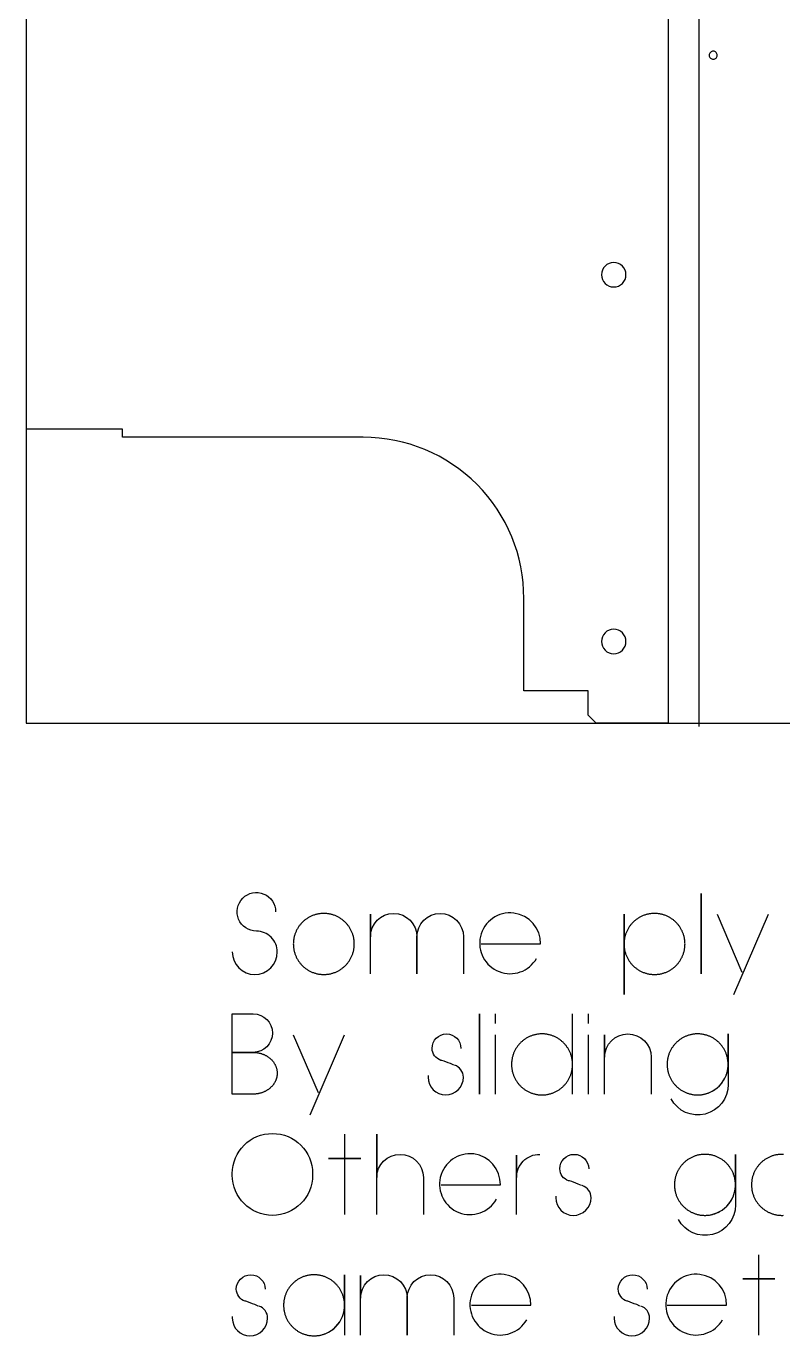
# Model space of a CAD drawing. Extents: x -841 to 6211, y -469 to 2808.
# Drawn here: x 1250 to 1721, y -382 to 434 of the extents above; entities that cross this region are included whole.
import ezdxf

# ---------------------------------------------------------------- set-up
doc = ezdxf.new("R2010")
doc.units = 0
for name, color, linetype in [('DEFAULT_LAYER', 1, 'CONTINUOUS'), ('DEFAULT_LAYER0', 1, 'CONTINUOUS'), ('T5_LOGOLAYER_2', 18, 'CONTINUOUS'), ('T5_LOGOLAYER_20', 18, 'CONTINUOUS')]:
    doc.layers.add(name, color=color, linetype=linetype)

msp = doc.modelspace()

# ---------------------------------------------------------------- linework, layer by layer
at = {"layer": 'DEFAULT_LAYER'}
for points in [[(1615.6, 286.83, 0.414214), (1607.97, 279.2, 0.414214), (1615.6, 271.58, 0.414214), (1623.22, 279.2, 0.414214)], [(1615.6, 58.43, 0.414214), (1607.97, 50.8, 0.414214), (1615.6, 43.18, 0.414214), (1623.22, 50.8, 0.414214)]]:
    msp.add_lwpolyline(points, format="xyb", close=True, dxfattribs=at)
at = {"layer": 'DEFAULT_LAYER0'}
msp.add_lwpolyline([(2214.6, -2.14), (2214.6, 1164.86), (1653.6, 1165), (1668.6, 822.86), (1683.6, 777.86), (1683.6, 477.86), (1668.6, 477.86), (1668.6, -2.14)], dxfattribs=at)
msp.add_lwpolyline([(1677.6, 418.36, 0.414214), (1675.1, 415.86, 0.414214), (1677.6, 413.36, 0.414214), (1680.1, 415.86, 0.414214)], format="xyb", close=True, dxfattribs=at)
at = {"layer": 'T5_LOGOLAYER_2'}
for points in [[(1378.01, -142.54, 1), (1406.01, -142.54, 0.415385), (1393.01, -129.54, -0.668438), (1384.51, -109.04, -0.668438), (1405.01, -117.54)], [(1464.01, -156.04), (1464.01, -119.04), (1464.01, -133.04, -1), (1493.01, -133.04), (1493.01, -156.04), (1493.01, -133.04, -1), (1522.01, -133.04), (1522.01, -156.04)], [(1533.01, -137.54), (1570.01, -137.54, 0.90232), (1532.58, -132.88, 0.862347), (1567.51, -146.54)], [(1515.94, -213.04), (1513.94, -212.04), (1512.44, -211.54), (1509.94, -210.54), (1508.44, -210.04), (1507.94, -210.04, -0.313298), (1502.44, -202.54, -1), (1520.44, -202.54)], [(1609.94, -231.04), (1609.94, -194.04), (1609.94, -208.04, -1), (1638.94, -208.04), (1638.94, -231.04)], [(1667.88, -231.54, 0.421631), (1686.88, -212.04), (1686.88, -193.54), (1686.88, -225.04, -0.782349), (1651.38, -234.04)], [(1499.94, -219.54), (1499.94, -220.54, 1), (1521.94, -220.54, 0.329104), (1516.44, -213.04)], [(1468.01, -306.04), (1468.01, -256.04), (1468.01, -283.04, -1), (1497.01, -283.04), (1497.01, -306.04)], [(1508.01, -287.54), (1545.01, -287.54, 0.90232), (1507.58, -282.88, 0.862347), (1542.51, -296.54)], [(1555.01, -306.04), (1555.01, -269.04), (1555.01, -283.04, -0.416092), (1569.51, -268.54)], [(1595.51, -288.04), (1593.51, -287.04), (1592.01, -286.54), (1589.51, -285.54), (1588.01, -285.04), (1587.51, -285.04, -0.313298), (1582.01, -277.54, -1), (1600.01, -277.54)], [(1672.44, -306.54, 0.421631), (1691.44, -287.04), (1691.44, -268.54), (1691.44, -300.04, -0.782349), (1655.94, -309.04)], [(1579.51, -294.54), (1579.51, -295.54, 1), (1601.51, -295.54, 0.329104), (1596.01, -288.04)], [(1394.01, -363.04), (1392.01, -362.04), (1390.51, -361.54), (1388.01, -360.54), (1386.51, -360.04), (1386.01, -360.04, -0.313298), (1380.51, -352.54, -1), (1398.51, -352.54)], [(1428.94, -381.54, 0.421631), (1447.94, -362.04), (1447.94, -343.54), (1447.94, -381.04)], [(1457.94, -381.04), (1457.94, -344.04), (1457.94, -358.04, -1), (1486.94, -358.04), (1486.94, -381.04), (1486.94, -358.04, -1), (1515.94, -358.04), (1515.94, -381.04)], [(1526.94, -362.54), (1563.94, -362.54, 0.90232), (1526.51, -357.88, 0.862347), (1561.44, -371.54)], [(1631.94, -363.04), (1629.94, -362.04), (1628.44, -361.54), (1625.94, -360.54), (1624.44, -360.04), (1623.94, -360.04, -0.313298), (1618.44, -352.54, -1), (1636.44, -352.54)], [(1648.94, -362.54), (1685.94, -362.54, 0.90232), (1648.51, -357.88, 0.862347), (1683.44, -371.54)], [(1378.01, -369.54), (1378.01, -370.54, 1), (1400.01, -370.54, 0.329104), (1394.51, -363.04)], [(1615.94, -369.54), (1615.94, -370.54, 1), (1637.94, -370.54, 0.329104), (1632.44, -363.04)]]:
    msp.add_lwpolyline(points, format="xyb", dxfattribs=at)
for points in [[(1670.01, -156.04), (1670.01, -106.04)], [(1435.01, -156.54), (1435.5, -156.54), (1435.99, -156.52), (1436.47, -156.49), (1436.95, -156.44), (1437.43, -156.39), (1437.9, -156.32), (1438.37, -156.25), (1438.84, -156.16), (1439.3, -156.06), (1439.76, -155.94), (1440.21, -155.82), (1440.66, -155.69), (1441.1, -155.54), (1441.54, -155.39), (1441.98, -155.22), (1442.4, -155.05), (1442.83, -154.86), (1443.25, -154.67), (1443.66, -154.46), (1444.07, -154.25), (1444.47, -154.03), (1444.86, -153.79), (1445.25, -153.55), (1445.63, -153.3), (1446.01, -153.04), (1446.38, -152.77), (1446.74, -152.49), (1447.1, -152.2), (1447.44, -151.91), (1447.78, -151.61), (1448.12, -151.3), (1448.44, -150.98), (1448.76, -150.65), (1449.07, -150.32), (1449.38, -149.98), (1449.67, -149.63), (1449.96, -149.27), (1450.23, -148.91), (1450.5, -148.54), (1450.76, -148.17), (1451.02, -147.78), (1451.26, -147.39), (1451.49, -147), (1451.72, -146.6), (1451.93, -146.19), (1452.14, -145.78), (1452.33, -145.36), (1452.52, -144.94), (1452.69, -144.51), (1452.86, -144.08), (1453.01, -143.64), (1453.16, -143.19), (1453.29, -142.74), (1453.41, -142.29), (1453.52, -141.83), (1453.62, -141.37), (1453.71, -140.91), (1453.79, -140.44), (1453.86, -139.96), (1453.91, -139.49), (1453.95, -139), (1453.98, -138.52), (1454, -138.03), (1454.01, -137.54), (1454, -137.05), (1453.98, -136.56), (1453.95, -136.08), (1453.91, -135.6), (1453.86, -135.12), (1453.79, -134.65), (1453.71, -134.18), (1453.62, -133.71), (1453.52, -133.25), (1453.41, -132.79), (1453.29, -132.34), (1453.16, -131.89), (1453.01, -131.45), (1452.86, -131.01), (1452.69, -130.58), (1452.52, -130.15), (1452.33, -129.72), (1452.14, -129.31), (1451.93, -128.89), (1451.72, -128.49), (1451.49, -128.09), (1451.26, -127.69), (1451.02, -127.3), (1450.76, -126.92), (1450.5, -126.54), (1450.23, -126.17), (1449.96, -125.81), (1449.67, -125.46), (1449.38, -125.11), (1449.07, -124.77), (1448.76, -124.43), (1448.44, -124.11), (1448.12, -123.79), (1447.78, -123.48), (1447.44, -123.18), (1447.1, -122.88), (1446.74, -122.59), (1446.38, -122.32), (1446.01, -122.05), (1445.63, -121.79), (1445.25, -121.54), (1444.86, -121.29), (1444.47, -121.06), (1444.07, -120.84), (1443.66, -120.62), (1443.25, -120.42), (1442.83, -120.22), (1442.4, -120.04), (1441.98, -119.86), (1441.54, -119.7), (1441.1, -119.54), (1440.66, -119.4), (1440.21, -119.26), (1439.76, -119.14), (1439.3, -119.03), (1438.84, -118.93), (1438.37, -118.84), (1437.9, -118.76), (1437.43, -118.7), (1436.95, -118.64), (1436.47, -118.6), (1435.99, -118.57), (1435.5, -118.55), (1435.01, -118.54), (1434.52, -118.55), (1434.03, -118.57), (1433.55, -118.6), (1433.07, -118.64), (1432.59, -118.7), (1432.12, -118.76), (1431.65, -118.84), (1431.18, -118.93), (1430.72, -119.03), (1430.26, -119.14), (1429.81, -119.26), (1429.36, -119.4), (1428.92, -119.54), (1428.48, -119.7), (1428.04, -119.86), (1427.61, -120.04), (1427.19, -120.22), (1426.77, -120.42), (1426.36, -120.62), (1425.95, -120.84), (1425.55, -121.06), (1425.16, -121.29), (1424.77, -121.54), (1424.39, -121.79), (1424.01, -122.05), (1423.64, -122.32), (1423.28, -122.59), (1422.92, -122.88), (1422.58, -123.18), (1422.23, -123.48), (1421.9, -123.79), (1421.57, -124.11), (1421.26, -124.43), (1420.95, -124.77), (1420.64, -125.11), (1420.35, -125.46), (1420.06, -125.81), (1419.78, -126.17), (1419.51, -126.54), (1419.25, -126.92), (1419, -127.3), (1418.76, -127.69), (1418.53, -128.09), (1418.3, -128.49), (1418.09, -128.89), (1417.88, -129.31), (1417.69, -129.72), (1417.5, -130.15), (1417.33, -130.58), (1417.16, -131.01), (1417.01, -131.45), (1416.86, -131.89), (1416.73, -132.34), (1416.61, -132.79), (1416.5, -133.25), (1416.4, -133.71), (1416.31, -134.18), (1416.23, -134.65), (1416.16, -135.12), (1416.11, -135.6), (1416.06, -136.08), (1416.03, -136.56), (1416.02, -137.05), (1416.01, -137.54), (1416.02, -138.03), (1416.03, -138.52), (1416.06, -139), (1416.11, -139.49), (1416.16, -139.96), (1416.23, -140.44), (1416.31, -140.91), (1416.4, -141.37), (1416.5, -141.83), (1416.61, -142.29), (1416.73, -142.74), (1416.86, -143.19), (1417.01, -143.64), (1417.16, -144.08), (1417.33, -144.51), (1417.5, -144.94), (1417.69, -145.36), (1417.88, -145.78), (1418.09, -146.19), (1418.3, -146.6), (1418.53, -147), (1418.76, -147.39), (1419, -147.78), (1419.25, -148.17), (1419.51, -148.54), (1419.78, -148.91), (1420.06, -149.27), (1420.35, -149.63), (1420.64, -149.98), (1420.95, -150.32), (1421.26, -150.65), (1421.57, -150.98), (1421.9, -151.3), (1422.23, -151.61), (1422.58, -151.91), (1422.92, -152.2), (1423.28, -152.49), (1423.64, -152.77), (1424.01, -153.04), (1424.39, -153.3), (1424.77, -153.55), (1425.16, -153.79), (1425.55, -154.03), (1425.95, -154.25), (1426.36, -154.46), (1426.77, -154.67), (1427.19, -154.86), (1427.61, -155.05), (1428.04, -155.22), (1428.48, -155.39), (1428.92, -155.54), (1429.36, -155.69), (1429.81, -155.82), (1430.26, -155.94), (1430.72, -156.06), (1431.18, -156.16), (1431.65, -156.25), (1432.12, -156.32), (1432.59, -156.39), (1433.07, -156.44), (1433.55, -156.49), (1434.03, -156.52), (1434.52, -156.54)], [(1622.01, -156.04), (1622.01, -119.04), (1622.01, -137.54), (1622.02, -138.03), (1622.03, -138.52), (1622.06, -139), (1622.11, -139.49), (1622.16, -139.96), (1622.23, -140.44), (1622.31, -140.91), (1622.4, -141.37), (1622.5, -141.83), (1622.61, -142.29), (1622.73, -142.74), (1622.86, -143.19), (1623.01, -143.64), (1623.16, -144.08), (1623.33, -144.51), (1623.5, -144.94), (1623.69, -145.36), (1623.88, -145.78), (1624.09, -146.19), (1624.3, -146.6), (1624.53, -147), (1624.76, -147.39), (1625, -147.78), (1625.25, -148.17), (1625.51, -148.54), (1625.78, -148.91), (1626.06, -149.27), (1626.35, -149.63), (1626.64, -149.98), (1626.95, -150.32), (1627.26, -150.65), (1627.57, -150.98), (1627.9, -151.3), (1628.23, -151.61), (1628.58, -151.91), (1628.92, -152.2), (1629.28, -152.49), (1629.64, -152.77), (1630.01, -153.04), (1630.39, -153.3), (1630.77, -153.55), (1631.16, -153.79), (1631.55, -154.03), (1631.95, -154.25), (1632.36, -154.46), (1632.77, -154.67), (1633.19, -154.86), (1633.61, -155.05), (1634.04, -155.22), (1634.48, -155.39), (1634.92, -155.54), (1635.36, -155.69), (1635.81, -155.82), (1636.26, -155.94), (1636.72, -156.06), (1637.18, -156.16), (1637.65, -156.25), (1638.12, -156.32), (1638.59, -156.39), (1639.07, -156.44), (1639.55, -156.49), (1640.03, -156.52), (1640.52, -156.54), (1641.01, -156.54), (1641.5, -156.54), (1641.99, -156.52), (1642.47, -156.49), (1642.95, -156.44), (1643.43, -156.39), (1643.9, -156.32), (1644.37, -156.25), (1644.84, -156.16), (1645.3, -156.06), (1645.76, -155.94), (1646.21, -155.82), (1646.66, -155.69), (1647.1, -155.54), (1647.54, -155.39), (1647.98, -155.22), (1648.4, -155.05), (1648.83, -154.86), (1649.25, -154.67), (1649.66, -154.46), (1650.07, -154.25), (1650.47, -154.03), (1650.86, -153.79), (1651.25, -153.55), (1651.63, -153.3), (1652.01, -153.04), (1652.38, -152.77), (1652.74, -152.49), (1653.1, -152.2), (1653.44, -151.91), (1653.78, -151.61), (1654.12, -151.3), (1654.44, -150.98), (1654.76, -150.65), (1655.07, -150.32), (1655.38, -149.98), (1655.67, -149.63), (1655.96, -149.27), (1656.23, -148.91), (1656.5, -148.54), (1656.76, -148.17), (1657.02, -147.78), (1657.26, -147.39), (1657.49, -147), (1657.72, -146.6), (1657.93, -146.19), (1658.14, -145.78), (1658.33, -145.36), (1658.52, -144.94), (1658.69, -144.51), (1658.86, -144.08), (1659.01, -143.64), (1659.16, -143.19), (1659.29, -142.74), (1659.41, -142.29), (1659.52, -141.83), (1659.62, -141.37), (1659.71, -140.91), (1659.79, -140.44), (1659.86, -139.96), (1659.91, -139.49), (1659.95, -139), (1659.98, -138.52), (1660, -138.03), (1660.01, -137.54), (1660, -137.05), (1659.98, -136.56), (1659.95, -136.08), (1659.91, -135.6), (1659.86, -135.12), (1659.79, -134.65), (1659.71, -134.18), (1659.62, -133.71), (1659.52, -133.25), (1659.41, -132.79), (1659.29, -132.34), (1659.16, -131.89), (1659.01, -131.45), (1658.86, -131.01), (1658.69, -130.58), (1658.52, -130.15), (1658.33, -129.72), (1658.14, -129.31), (1657.93, -128.89), (1657.72, -128.49), (1657.49, -128.09), (1657.26, -127.69), (1657.02, -127.3), (1656.76, -126.92), (1656.5, -126.54), (1656.23, -126.17), (1655.96, -125.81), (1655.67, -125.46), (1655.38, -125.11), (1655.07, -124.77), (1654.76, -124.43), (1654.44, -124.11), (1654.12, -123.79), (1653.78, -123.48), (1653.44, -123.18), (1653.1, -122.88), (1652.74, -122.59), (1652.38, -122.32), (1652.01, -122.05), (1651.63, -121.79), (1651.25, -121.54), (1650.86, -121.29), (1650.47, -121.06), (1650.07, -120.84), (1649.66, -120.62), (1649.25, -120.42), (1648.83, -120.22), (1648.4, -120.04), (1647.98, -119.86), (1647.54, -119.7), (1647.1, -119.54), (1646.66, -119.4), (1646.21, -119.26), (1645.76, -119.14), (1645.3, -119.03), (1644.84, -118.93), (1644.37, -118.84), (1643.9, -118.76), (1643.43, -118.7), (1642.95, -118.64), (1642.47, -118.6), (1641.99, -118.57), (1641.5, -118.55), (1641.01, -118.54), (1640.52, -118.55), (1640.03, -118.57), (1639.55, -118.6), (1639.07, -118.64), (1638.59, -118.7), (1638.12, -118.76), (1637.65, -118.84), (1637.18, -118.93), (1636.72, -119.03), (1636.26, -119.14), (1635.81, -119.26), (1635.36, -119.4), (1634.92, -119.54), (1634.48, -119.7), (1634.04, -119.86), (1633.61, -120.04), (1633.19, -120.22), (1632.77, -120.42), (1632.36, -120.62), (1631.95, -120.84), (1631.55, -121.06), (1631.16, -121.29), (1630.77, -121.54), (1630.39, -121.79), (1630.01, -122.05), (1629.64, -122.32), (1629.28, -122.59), (1628.92, -122.88), (1628.58, -123.18), (1628.23, -123.48), (1627.9, -123.79), (1627.57, -124.11), (1627.26, -124.43), (1626.95, -124.77), (1626.64, -125.11), (1626.35, -125.46), (1626.06, -125.81), (1625.78, -126.17), (1625.51, -126.54), (1625.25, -126.92), (1625, -127.3), (1624.76, -127.69), (1624.53, -128.09), (1624.3, -128.49), (1624.09, -128.89), (1623.88, -129.31), (1623.69, -129.72), (1623.5, -130.15), (1623.33, -130.58), (1623.16, -131.01), (1623.01, -131.45), (1622.86, -131.89), (1622.73, -132.34), (1622.61, -132.79), (1622.5, -133.25), (1622.4, -133.71), (1622.31, -134.18), (1622.23, -134.65), (1622.16, -135.12), (1622.11, -135.6), (1622.06, -136.08), (1622.03, -136.56), (1622.02, -137.05), (1622.01, -137.54), (1622.01, -169.04)], [(1531.94, -231.04), (1531.94, -181.04)], [(1667.88, -231.54), (1668.37, -231.54), (1668.85, -231.52), (1669.34, -231.49), (1669.82, -231.44), (1670.3, -231.39), (1670.77, -231.32), (1671.24, -231.25), (1671.71, -231.16), (1672.17, -231.06), (1672.62, -230.94), (1673.08, -230.82), (1673.53, -230.69), (1673.97, -230.54), (1674.41, -230.39), (1674.84, -230.22), (1675.27, -230.05), (1675.7, -229.86), (1676.11, -229.67), (1676.53, -229.46), (1676.93, -229.25), (1677.33, -229.03), (1677.73, -228.79), (1678.12, -228.55), (1678.5, -228.3), (1678.87, -228.04), (1679.24, -227.77), (1679.61, -227.49), (1679.96, -227.2), (1680.31, -226.91), (1680.65, -226.61), (1680.98, -226.3), (1681.31, -225.98), (1681.63, -225.65), (1681.94, -225.32), (1682.24, -224.98), (1682.54, -224.63), (1682.82, -224.27), (1683.1, -223.91), (1683.37, -223.54), (1683.63, -223.17), (1683.88, -222.78), (1684.13, -222.39), (1684.36, -222), (1684.58, -221.6), (1684.8, -221.19), (1685, -220.78), (1685.2, -220.36), (1685.38, -219.94), (1685.56, -219.51), (1685.72, -219.08), (1685.88, -218.64), (1686.02, -218.19), (1686.16, -217.74), (1686.28, -217.29), (1686.39, -216.83), (1686.49, -216.37), (1686.58, -215.91), (1686.66, -215.44), (1686.72, -214.96), (1686.78, -214.49), (1686.82, -214), (1686.85, -213.52), (1686.87, -213.03), (1686.88, -212.54), (1686.87, -212.05), (1686.85, -211.56), (1686.82, -211.08), (1686.78, -210.6), (1686.72, -210.12), (1686.66, -209.65), (1686.58, -209.18), (1686.49, -208.71), (1686.39, -208.25), (1686.28, -207.79), (1686.16, -207.34), (1686.02, -206.89), (1685.88, -206.45), (1685.72, -206.01), (1685.56, -205.58), (1685.38, -205.15), (1685.2, -204.72), (1685, -204.31), (1684.8, -203.89), (1684.58, -203.49), (1684.36, -203.09), (1684.13, -202.69), (1683.88, -202.3), (1683.63, -201.92), (1683.37, -201.54), (1683.1, -201.17), (1682.82, -200.81), (1682.54, -200.46), (1682.24, -200.11), (1681.94, -199.77), (1681.63, -199.43), (1681.31, -199.11), (1680.98, -198.79), (1680.65, -198.48), (1680.31, -198.18), (1679.96, -197.88), (1679.61, -197.59), (1679.24, -197.32), (1678.87, -197.05), (1678.5, -196.79), (1678.12, -196.54), (1677.73, -196.29), (1677.33, -196.06), (1676.93, -195.84), (1676.53, -195.62), (1676.11, -195.42), (1675.7, -195.22), (1675.27, -195.04), (1674.84, -194.86), (1674.41, -194.7), (1673.97, -194.54), (1673.53, -194.4), (1673.08, -194.26), (1672.62, -194.14), (1672.17, -194.03), (1671.71, -193.93), (1671.24, -193.84), (1670.77, -193.76), (1670.3, -193.7), (1669.82, -193.64), (1669.34, -193.6), (1668.85, -193.57), (1668.37, -193.55), (1667.88, -193.54), (1667.39, -193.55), (1666.9, -193.57), (1666.41, -193.6), (1665.93, -193.64), (1665.46, -193.7), (1664.98, -193.76), (1664.51, -193.84), (1664.05, -193.93), (1663.59, -194.03), (1663.13, -194.14), (1662.67, -194.26), (1662.23, -194.4), (1661.78, -194.54), (1661.34, -194.7), (1660.91, -194.86), (1660.48, -195.04), (1660.06, -195.22), (1659.64, -195.42), (1659.23, -195.62), (1658.82, -195.84), (1658.42, -196.06), (1658.02, -196.29), (1657.64, -196.54), (1657.25, -196.79), (1656.88, -197.05), (1656.51, -197.32), (1656.15, -197.59), (1655.79, -197.88), (1655.44, -198.18), (1655.1, -198.48), (1654.77, -198.79), (1654.44, -199.11), (1654.12, -199.43), (1653.81, -199.77), (1653.51, -200.11), (1653.21, -200.46), (1652.93, -200.81), (1652.65, -201.17), (1652.38, -201.54), (1652.12, -201.92), (1651.87, -202.3), (1651.63, -202.69), (1651.39, -203.09), (1651.17, -203.49), (1650.95, -203.89), (1650.75, -204.31), (1650.55, -204.72), (1650.37, -205.15), (1650.19, -205.58), (1650.03, -206.01), (1649.87, -206.45), (1649.73, -206.89), (1649.6, -207.34), (1649.47, -207.79), (1649.36, -208.25), (1649.26, -208.71), (1649.17, -209.18), (1649.09, -209.65), (1649.03, -210.12), (1648.97, -210.6), (1648.93, -211.08), (1648.9, -211.56), (1648.88, -212.05), (1648.88, -212.54), (1648.88, -213.03), (1648.9, -213.52), (1648.93, -214), (1648.97, -214.49), (1649.03, -214.96), (1649.09, -215.44), (1649.17, -215.91), (1649.26, -216.37), (1649.36, -216.83), (1649.47, -217.29), (1649.6, -217.74), (1649.73, -218.19), (1649.87, -218.64), (1650.03, -219.08), (1650.19, -219.51), (1650.37, -219.94), (1650.55, -220.36), (1650.75, -220.78), (1650.95, -221.19), (1651.17, -221.6), (1651.39, -222), (1651.63, -222.39), (1651.87, -222.78), (1652.12, -223.17), (1652.38, -223.54), (1652.65, -223.91), (1652.93, -224.27), (1653.21, -224.63), (1653.51, -224.98), (1653.81, -225.32), (1654.12, -225.65), (1654.44, -225.98), (1654.77, -226.3), (1655.1, -226.61), (1655.44, -226.91), (1655.79, -227.2), (1656.15, -227.49), (1656.51, -227.77), (1656.88, -228.04), (1657.25, -228.3), (1657.64, -228.55), (1658.02, -228.79), (1658.42, -229.03), (1658.82, -229.25), (1659.23, -229.46), (1659.64, -229.67), (1660.06, -229.86), (1660.48, -230.05), (1660.91, -230.22), (1661.34, -230.39), (1661.78, -230.54), (1662.23, -230.69), (1662.67, -230.82), (1663.13, -230.94), (1663.59, -231.06), (1664.05, -231.16), (1664.51, -231.25), (1664.98, -231.32), (1665.46, -231.39), (1665.93, -231.44), (1666.41, -231.49), (1666.9, -231.52), (1667.39, -231.54)], [(1672.44, -306.54), (1672.93, -306.54), (1673.42, -306.52), (1673.9, -306.49), (1674.39, -306.44), (1674.86, -306.39), (1675.34, -306.32), (1675.81, -306.25), (1676.27, -306.16), (1676.73, -306.06), (1677.19, -305.94), (1677.64, -305.82), (1678.09, -305.69), (1678.54, -305.54), (1678.98, -305.39), (1679.41, -305.22), (1679.84, -305.05), (1680.26, -304.86), (1680.68, -304.67), (1681.09, -304.46), (1681.5, -304.25), (1681.9, -304.03), (1682.29, -303.79), (1682.68, -303.55), (1683.07, -303.3), (1683.44, -303.04), (1683.81, -302.77), (1684.17, -302.49), (1684.53, -302.2), (1684.88, -301.91), (1685.22, -301.61), (1685.55, -301.3), (1685.88, -300.98), (1686.2, -300.65), (1686.51, -300.32), (1686.81, -299.98), (1687.1, -299.63), (1687.39, -299.27), (1687.67, -298.91), (1687.94, -298.54), (1688.2, -298.17), (1688.45, -297.78), (1688.69, -297.39), (1688.93, -297), (1689.15, -296.6), (1689.36, -296.19), (1689.57, -295.78), (1689.76, -295.36), (1689.95, -294.94), (1690.12, -294.51), (1690.29, -294.08), (1690.44, -293.64), (1690.59, -293.19), (1690.72, -292.74), (1690.84, -292.29), (1690.96, -291.83), (1691.06, -291.37), (1691.15, -290.91), (1691.22, -290.44), (1691.29, -289.96), (1691.34, -289.49), (1691.39, -289), (1691.42, -288.52), (1691.44, -288.03), (1691.44, -287.54), (1691.44, -287.05), (1691.42, -286.56), (1691.39, -286.08), (1691.34, -285.6), (1691.29, -285.12), (1691.22, -284.65), (1691.15, -284.18), (1691.06, -283.71), (1690.96, -283.25), (1690.84, -282.79), (1690.72, -282.34), (1690.59, -281.89), (1690.44, -281.45), (1690.29, -281.01), (1690.12, -280.58), (1689.95, -280.15), (1689.76, -279.72), (1689.57, -279.31), (1689.36, -278.89), (1689.15, -278.49), (1688.93, -278.09), (1688.69, -277.69), (1688.45, -277.3), (1688.2, -276.92), (1687.94, -276.54), (1687.67, -276.17), (1687.39, -275.81), (1687.1, -275.46), (1686.81, -275.11), (1686.51, -274.77), (1686.2, -274.43), (1685.88, -274.11), (1685.55, -273.79), (1685.22, -273.48), (1684.88, -273.18), (1684.53, -272.88), (1684.17, -272.59), (1683.81, -272.32), (1683.44, -272.05), (1683.07, -271.79), (1682.68, -271.54), (1682.29, -271.29), (1681.9, -271.06), (1681.5, -270.84), (1681.09, -270.62), (1680.68, -270.42), (1680.26, -270.22), (1679.84, -270.04), (1679.41, -269.86), (1678.98, -269.7), (1678.54, -269.54), (1678.09, -269.4), (1677.64, -269.26), (1677.19, -269.14), (1676.73, -269.03), (1676.27, -268.93), (1675.81, -268.84), (1675.34, -268.76), (1674.86, -268.7), (1674.39, -268.64), (1673.9, -268.6), (1673.42, -268.57), (1672.93, -268.55), (1672.44, -268.54), (1671.95, -268.55), (1671.46, -268.57), (1670.98, -268.6), (1670.5, -268.64), (1670.02, -268.7), (1669.55, -268.76), (1669.08, -268.84), (1668.61, -268.93), (1668.15, -269.03), (1667.69, -269.14), (1667.24, -269.26), (1666.79, -269.4), (1666.35, -269.54), (1665.91, -269.7), (1665.48, -269.86), (1665.05, -270.04), (1664.62, -270.22), (1664.21, -270.42), (1663.79, -270.62), (1663.39, -270.84), (1662.99, -271.06), (1662.59, -271.29), (1662.2, -271.54), (1661.82, -271.79), (1661.44, -272.05), (1661.07, -272.32), (1660.71, -272.59), (1660.36, -272.88), (1660.01, -273.18), (1659.67, -273.48), (1659.33, -273.79), (1659.01, -274.11), (1658.69, -274.43), (1658.38, -274.77), (1658.08, -275.11), (1657.78, -275.46), (1657.5, -275.81), (1657.22, -276.17), (1656.95, -276.54), (1656.69, -276.92), (1656.44, -277.3), (1656.19, -277.69), (1655.96, -278.09), (1655.74, -278.49), (1655.52, -278.89), (1655.32, -279.31), (1655.12, -279.72), (1654.94, -280.15), (1654.76, -280.58), (1654.6, -281.01), (1654.44, -281.45), (1654.3, -281.89), (1654.16, -282.34), (1654.04, -282.79), (1653.93, -283.25), (1653.83, -283.71), (1653.74, -284.18), (1653.66, -284.65), (1653.6, -285.12), (1653.54, -285.6), (1653.5, -286.08), (1653.47, -286.56), (1653.45, -287.05), (1653.44, -287.54), (1653.45, -288.03), (1653.47, -288.52), (1653.5, -289), (1653.54, -289.49), (1653.6, -289.96), (1653.66, -290.44), (1653.74, -290.91), (1653.83, -291.37), (1653.93, -291.83), (1654.04, -292.29), (1654.16, -292.74), (1654.3, -293.19), (1654.44, -293.64), (1654.6, -294.08), (1654.76, -294.51), (1654.94, -294.94), (1655.12, -295.36), (1655.32, -295.78), (1655.52, -296.19), (1655.74, -296.6), (1655.96, -297), (1656.19, -297.39), (1656.44, -297.78), (1656.69, -298.17), (1656.95, -298.54), (1657.22, -298.91), (1657.5, -299.27), (1657.78, -299.63), (1658.08, -299.98), (1658.38, -300.32), (1658.69, -300.65), (1659.01, -300.98), (1659.33, -301.3), (1659.67, -301.61), (1660.01, -301.91), (1660.36, -302.2), (1660.71, -302.49), (1661.07, -302.77), (1661.44, -303.04), (1661.82, -303.3), (1662.2, -303.55), (1662.59, -303.79), (1662.99, -304.03), (1663.39, -304.25), (1663.79, -304.46), (1664.21, -304.67), (1664.62, -304.86), (1665.05, -305.05), (1665.48, -305.22), (1665.91, -305.39), (1666.35, -305.54), (1666.79, -305.69), (1667.24, -305.82), (1667.69, -305.94), (1668.15, -306.06), (1668.61, -306.16), (1669.08, -306.25), (1669.55, -306.32), (1670.02, -306.39), (1670.5, -306.44), (1670.98, -306.49), (1671.46, -306.52), (1671.95, -306.54)], [(1428.94, -381.54), (1429.43, -381.54), (1429.92, -381.52), (1430.4, -381.49), (1430.89, -381.44), (1431.36, -381.39), (1431.84, -381.32), (1432.31, -381.25), (1432.77, -381.16), (1433.23, -381.06), (1433.69, -380.94), (1434.14, -380.82), (1434.59, -380.69), (1435.04, -380.54), (1435.48, -380.39), (1435.91, -380.22), (1436.34, -380.05), (1436.76, -379.86), (1437.18, -379.67), (1437.59, -379.46), (1438, -379.25), (1438.4, -379.03), (1438.79, -378.79), (1439.18, -378.55), (1439.57, -378.3), (1439.94, -378.04), (1440.31, -377.77), (1440.67, -377.49), (1441.03, -377.2), (1441.38, -376.91), (1441.72, -376.61), (1442.05, -376.3), (1442.38, -375.98), (1442.7, -375.65), (1443.01, -375.32), (1443.31, -374.98), (1443.6, -374.63), (1443.89, -374.27), (1444.17, -373.91), (1444.44, -373.54), (1444.7, -373.17), (1444.95, -372.78), (1445.19, -372.39), (1445.43, -372), (1445.65, -371.6), (1445.86, -371.19), (1446.07, -370.78), (1446.26, -370.36), (1446.45, -369.94), (1446.62, -369.51), (1446.79, -369.08), (1446.94, -368.64), (1447.09, -368.19), (1447.22, -367.74), (1447.34, -367.29), (1447.46, -366.83), (1447.56, -366.37), (1447.65, -365.91), (1447.72, -365.44), (1447.79, -364.96), (1447.84, -364.49), (1447.89, -364), (1447.92, -363.52), (1447.94, -363.03), (1447.94, -362.54), (1447.94, -362.05), (1447.92, -361.56), (1447.89, -361.08), (1447.84, -360.6), (1447.79, -360.12), (1447.72, -359.65), (1447.65, -359.18), (1447.56, -358.71), (1447.46, -358.25), (1447.34, -357.79), (1447.22, -357.34), (1447.09, -356.89), (1446.94, -356.45), (1446.79, -356.01), (1446.62, -355.58), (1446.45, -355.15), (1446.26, -354.72), (1446.07, -354.31), (1445.86, -353.89), (1445.65, -353.49), (1445.43, -353.09), (1445.19, -352.69), (1444.95, -352.3), (1444.7, -351.92), (1444.44, -351.54), (1444.17, -351.17), (1443.89, -350.81), (1443.6, -350.46), (1443.31, -350.11), (1443.01, -349.77), (1442.7, -349.43), (1442.38, -349.11), (1442.05, -348.79), (1441.72, -348.48), (1441.38, -348.18), (1441.03, -347.88), (1440.67, -347.59), (1440.31, -347.32), (1439.94, -347.05), (1439.57, -346.79), (1439.18, -346.54), (1438.79, -346.29), (1438.4, -346.06), (1438, -345.84), (1437.59, -345.62), (1437.18, -345.42), (1436.76, -345.22), (1436.34, -345.04), (1435.91, -344.86), (1435.48, -344.7), (1435.04, -344.54), (1434.59, -344.4), (1434.14, -344.26), (1433.69, -344.14), (1433.23, -344.03), (1432.77, -343.93), (1432.31, -343.84), (1431.84, -343.76), (1431.36, -343.7), (1430.89, -343.64), (1430.4, -343.6), (1429.92, -343.57), (1429.43, -343.55), (1428.94, -343.54), (1428.45, -343.55), (1427.96, -343.57), (1427.48, -343.6), (1427, -343.64), (1426.52, -343.7), (1426.05, -343.76), (1425.58, -343.84), (1425.11, -343.93), (1424.65, -344.03), (1424.19, -344.14), (1423.74, -344.26), (1423.29, -344.4), (1422.85, -344.54), (1422.41, -344.7), (1421.98, -344.86), (1421.55, -345.04), (1421.12, -345.22), (1420.71, -345.42), (1420.29, -345.62), (1419.89, -345.84), (1419.49, -346.06), (1419.09, -346.29), (1418.7, -346.54), (1418.32, -346.79), (1417.94, -347.05), (1417.57, -347.32), (1417.21, -347.59), (1416.86, -347.88), (1416.51, -348.18), (1416.17, -348.48), (1415.83, -348.79), (1415.51, -349.11), (1415.19, -349.43), (1414.88, -349.77), (1414.58, -350.11), (1414.28, -350.46), (1414, -350.81), (1413.72, -351.17), (1413.45, -351.54), (1413.19, -351.92), (1412.94, -352.3), (1412.69, -352.69), (1412.46, -353.09), (1412.24, -353.49), (1412.02, -353.89), (1411.82, -354.31), (1411.62, -354.72), (1411.44, -355.15), (1411.26, -355.58), (1411.1, -356.01), (1410.94, -356.45), (1410.8, -356.89), (1410.66, -357.34), (1410.54, -357.79), (1410.43, -358.25), (1410.33, -358.71), (1410.24, -359.18), (1410.16, -359.65), (1410.1, -360.12), (1410.04, -360.6), (1410, -361.08), (1409.97, -361.56), (1409.95, -362.05), (1409.94, -362.54), (1409.95, -363.03), (1409.97, -363.52), (1410, -364), (1410.04, -364.49), (1410.1, -364.96), (1410.16, -365.44), (1410.24, -365.91), (1410.33, -366.37), (1410.43, -366.83), (1410.54, -367.29), (1410.66, -367.74), (1410.8, -368.19), (1410.94, -368.64), (1411.1, -369.08), (1411.26, -369.51), (1411.44, -369.94), (1411.62, -370.36), (1411.82, -370.78), (1412.02, -371.19), (1412.24, -371.6), (1412.46, -372), (1412.69, -372.39), (1412.94, -372.78), (1413.19, -373.17), (1413.45, -373.54), (1413.72, -373.91), (1414, -374.27), (1414.28, -374.63), (1414.58, -374.98), (1414.88, -375.32), (1415.19, -375.65), (1415.51, -375.98), (1415.83, -376.3), (1416.17, -376.61), (1416.51, -376.91), (1416.86, -377.2), (1417.21, -377.49), (1417.57, -377.77), (1417.94, -378.04), (1418.32, -378.3), (1418.7, -378.55), (1419.09, -378.79), (1419.49, -379.03), (1419.89, -379.25), (1420.29, -379.46), (1420.71, -379.67), (1421.12, -379.86), (1421.55, -380.05), (1421.98, -380.22), (1422.41, -380.39), (1422.85, -380.54), (1423.29, -380.69), (1423.74, -380.82), (1424.19, -380.94), (1424.65, -381.06), (1425.11, -381.16), (1425.58, -381.25), (1426.05, -381.32), (1426.52, -381.39), (1427, -381.44), (1427.48, -381.49), (1427.96, -381.52), (1428.45, -381.54)]]:
    msp.add_lwpolyline(points, close=True, dxfattribs=at)
for points in [[(1680.01, -119.04), (1695.51, -155.04)], [(1690.51, -169.04), (1712.01, -119.04)], [(1541.94, -187.04), (1541.94, -181.04)], [(1589.94, -231.04), (1589.94, -212.54), (1589.94, -212.05), (1589.92, -211.56), (1589.89, -211.08), (1589.84, -210.6), (1589.79, -210.12), (1589.72, -209.65), (1589.65, -209.18), (1589.56, -208.71), (1589.46, -208.25), (1589.34, -207.79), (1589.22, -207.34), (1589.09, -206.89), (1588.94, -206.45), (1588.79, -206.01), (1588.62, -205.58), (1588.45, -205.15), (1588.26, -204.72), (1588.07, -204.31), (1587.86, -203.89), (1587.65, -203.49), (1587.43, -203.09), (1587.19, -202.69), (1586.95, -202.3), (1586.7, -201.92), (1586.44, -201.54), (1586.17, -201.17), (1585.89, -200.81), (1585.6, -200.46), (1585.31, -200.11), (1585.01, -199.77), (1584.7, -199.43), (1584.38, -199.11), (1584.05, -198.79), (1583.72, -198.48), (1583.38, -198.18), (1583.03, -197.88), (1582.67, -197.59), (1582.31, -197.32), (1581.94, -197.05), (1581.57, -196.79), (1581.18, -196.54), (1580.79, -196.29), (1580.4, -196.06), (1580, -195.84), (1579.59, -195.62), (1579.18, -195.42), (1578.76, -195.22), (1578.34, -195.04), (1577.91, -194.86), (1577.48, -194.7), (1577.04, -194.54), (1576.59, -194.4), (1576.14, -194.26), (1575.69, -194.14), (1575.23, -194.03), (1574.77, -193.93), (1574.31, -193.84), (1573.84, -193.76), (1573.36, -193.7), (1572.89, -193.64), (1572.4, -193.6), (1571.92, -193.57), (1571.43, -193.55), (1570.94, -193.54), (1570.45, -193.55), (1569.96, -193.57), (1569.48, -193.6), (1569, -193.64), (1568.52, -193.7), (1568.05, -193.76), (1567.58, -193.84), (1567.11, -193.93), (1566.65, -194.03), (1566.19, -194.14), (1565.74, -194.26), (1565.29, -194.4), (1564.85, -194.54), (1564.41, -194.7), (1563.98, -194.86), (1563.55, -195.04), (1563.12, -195.22), (1562.71, -195.42), (1562.29, -195.62), (1561.89, -195.84), (1561.49, -196.06), (1561.09, -196.29), (1560.7, -196.54), (1560.32, -196.79), (1559.94, -197.05), (1559.57, -197.32), (1559.21, -197.59), (1558.86, -197.88), (1558.51, -198.18), (1558.17, -198.48), (1557.83, -198.79), (1557.51, -199.11), (1557.19, -199.43), (1556.88, -199.77), (1556.58, -200.11), (1556.28, -200.46), (1556, -200.81), (1555.72, -201.17), (1555.45, -201.54), (1555.19, -201.92), (1554.94, -202.3), (1554.69, -202.69), (1554.46, -203.09), (1554.24, -203.49), (1554.02, -203.89), (1553.82, -204.31), (1553.62, -204.72), (1553.44, -205.15), (1553.26, -205.58), (1553.1, -206.01), (1552.94, -206.45), (1552.8, -206.89), (1552.66, -207.34), (1552.54, -207.79), (1552.43, -208.25), (1552.33, -208.71), (1552.24, -209.18), (1552.16, -209.65), (1552.1, -210.12), (1552.04, -210.6), (1552, -211.08), (1551.97, -211.56), (1551.95, -212.05), (1551.94, -212.54), (1551.95, -213.03), (1551.97, -213.52), (1552, -214), (1552.04, -214.49), (1552.1, -214.96), (1552.16, -215.44), (1552.24, -215.91), (1552.33, -216.37), (1552.43, -216.83), (1552.54, -217.29), (1552.66, -217.74), (1552.8, -218.19), (1552.94, -218.64), (1553.1, -219.08), (1553.26, -219.51), (1553.44, -219.94), (1553.62, -220.36), (1553.82, -220.78), (1554.02, -221.19), (1554.24, -221.6), (1554.46, -222), (1554.69, -222.39), (1554.94, -222.78), (1555.19, -223.17), (1555.45, -223.54), (1555.72, -223.91), (1556, -224.27), (1556.28, -224.63), (1556.58, -224.98), (1556.88, -225.32), (1557.19, -225.65), (1557.51, -225.98), (1557.83, -226.3), (1558.17, -226.61), (1558.51, -226.91), (1558.86, -227.2), (1559.21, -227.49), (1559.57, -227.77), (1559.94, -228.04), (1560.32, -228.3), (1560.7, -228.55), (1561.09, -228.79), (1561.49, -229.03), (1561.89, -229.25), (1562.29, -229.46), (1562.71, -229.67), (1563.12, -229.86), (1563.55, -230.05), (1563.98, -230.22), (1564.41, -230.39), (1564.85, -230.54), (1565.29, -230.69), (1565.74, -230.82), (1566.19, -230.94), (1566.65, -231.06), (1567.11, -231.16), (1567.58, -231.25), (1568.05, -231.32), (1568.52, -231.39), (1569, -231.44), (1569.48, -231.49), (1569.96, -231.52), (1570.45, -231.54), (1570.94, -231.54), (1571.43, -231.54), (1571.92, -231.52), (1572.4, -231.49), (1572.89, -231.44), (1573.36, -231.39), (1573.84, -231.32), (1574.31, -231.25), (1574.77, -231.16), (1575.23, -231.06), (1575.69, -230.94), (1576.14, -230.82), (1576.59, -230.69), (1577.04, -230.54), (1577.48, -230.39), (1577.91, -230.22), (1578.34, -230.05), (1578.76, -229.86), (1579.18, -229.67), (1579.59, -229.46), (1580, -229.25), (1580.4, -229.03), (1580.79, -228.79), (1581.18, -228.55), (1581.57, -228.3), (1581.94, -228.04), (1582.31, -227.77), (1582.67, -227.49), (1583.03, -227.2), (1583.38, -226.91), (1583.72, -226.61), (1584.05, -226.3), (1584.38, -225.98), (1584.7, -225.65), (1585.01, -225.32), (1585.31, -224.98), (1585.6, -224.63), (1585.89, -224.27), (1586.17, -223.91), (1586.44, -223.54), (1586.7, -223.17), (1586.95, -222.78), (1587.19, -222.39), (1587.43, -222), (1587.65, -221.6), (1587.86, -221.19), (1588.07, -220.78), (1588.26, -220.36), (1588.45, -219.94), (1588.62, -219.51), (1588.79, -219.08), (1588.94, -218.64), (1589.09, -218.19), (1589.22, -217.74), (1589.34, -217.29), (1589.46, -216.83), (1589.56, -216.37), (1589.65, -215.91), (1589.72, -215.44), (1589.79, -214.96), (1589.84, -214.49), (1589.89, -214), (1589.92, -213.52), (1589.94, -213.03), (1589.94, -212.54), (1589.94, -181.04)], [(1599.94, -187.04), (1599.94, -181.04)], [(1415.94, -194.04), (1431.44, -230.04)], [(1426.44, -244.04), (1447.94, -194.04)], [(1541.94, -231.04), (1541.94, -194.04)], [(1599.94, -231.04), (1599.94, -194.04)], [(1448.01, -306.04), (1448.01, -271.04), (1438.01, -271.04), (1458.01, -271.04), (1448.01, -271.04), (1448.01, -256.04)], [(1721.42, -268.57), (1720.93, -268.55), (1720.44, -268.54), (1719.95, -268.55), (1719.46, -268.57), (1718.98, -268.6), (1718.5, -268.64), (1718.02, -268.7), (1717.55, -268.76), (1717.08, -268.84), (1716.61, -268.93), (1716.15, -269.03), (1715.69, -269.14), (1715.24, -269.26), (1714.79, -269.4), (1714.35, -269.54), (1713.91, -269.7), (1713.48, -269.86), (1713.05, -270.04), (1712.62, -270.22), (1712.21, -270.42), (1711.79, -270.62), (1711.39, -270.84), (1710.99, -271.06), (1710.59, -271.29), (1710.2, -271.54), (1709.82, -271.79), (1709.44, -272.05), (1709.07, -272.32), (1708.71, -272.59), (1708.36, -272.88), (1708.01, -273.18), (1707.67, -273.48), (1707.33, -273.79), (1707.01, -274.11), (1706.69, -274.43), (1706.38, -274.77), (1706.08, -275.11), (1705.78, -275.46), (1705.5, -275.81), (1705.22, -276.17), (1704.95, -276.54), (1704.69, -276.92), (1704.44, -277.3), (1704.19, -277.69), (1703.96, -278.09), (1703.74, -278.49), (1703.52, -278.89), (1703.32, -279.31), (1703.12, -279.72), (1702.94, -280.15), (1702.76, -280.58), (1702.6, -281.01), (1702.44, -281.45), (1702.3, -281.89), (1702.16, -282.34), (1702.04, -282.79), (1701.93, -283.25), (1701.83, -283.71), (1701.74, -284.18), (1701.66, -284.65), (1701.6, -285.12), (1701.54, -285.6), (1701.5, -286.08), (1701.47, -286.56), (1701.45, -287.05), (1701.44, -287.54), (1701.45, -288.03), (1701.47, -288.52), (1701.5, -289), (1701.54, -289.49), (1701.6, -289.96), (1701.66, -290.44), (1701.74, -290.91), (1701.83, -291.37), (1701.93, -291.83), (1702.04, -292.29), (1702.16, -292.74), (1702.3, -293.19), (1702.44, -293.64), (1702.6, -294.08), (1702.76, -294.51), (1702.94, -294.94), (1703.12, -295.36), (1703.32, -295.78), (1703.52, -296.19), (1703.74, -296.6), (1703.96, -297), (1704.19, -297.39), (1704.44, -297.78), (1704.69, -298.17), (1704.95, -298.54), (1705.22, -298.91), (1705.5, -299.27), (1705.78, -299.63), (1706.08, -299.98), (1706.38, -300.32), (1706.69, -300.65), (1707.01, -300.98), (1707.33, -301.3), (1707.67, -301.61), (1708.01, -301.91), (1708.36, -302.2), (1708.71, -302.49), (1709.07, -302.77), (1709.44, -303.04), (1709.82, -303.3), (1710.2, -303.55), (1710.59, -303.79), (1710.99, -304.03), (1711.39, -304.25), (1711.79, -304.46), (1712.21, -304.67), (1712.62, -304.86), (1713.05, -305.05), (1713.48, -305.22), (1713.91, -305.39), (1714.35, -305.54), (1714.79, -305.69), (1715.24, -305.82), (1715.69, -305.94), (1716.15, -306.06), (1716.61, -306.16), (1717.08, -306.25), (1717.55, -306.32), (1718.02, -306.39), (1718.5, -306.44), (1718.98, -306.49), (1719.46, -306.52), (1719.95, -306.54), (1720.44, -306.54), (1720.93, -306.54), (1721.42, -306.52)], [(1705.94, -381.04), (1705.94, -346.04), (1695.94, -346.04), (1715.94, -346.04), (1705.94, -346.04), (1705.94, -331.04)]]:
    msp.add_lwpolyline(points, dxfattribs=at)
for points in [[(1378.01, -231.04), (1378.01, -181.04), (1391.01, -181.04, -1), (1391.01, -205.04), (1378.01, -205.04), (1391.01, -205.04), (1391.39, -205.05), (1391.78, -205.06), (1392.16, -205.08), (1392.54, -205.11), (1392.91, -205.15), (1393.28, -205.19), (1393.65, -205.25), (1394.02, -205.31), (1394.38, -205.38), (1394.74, -205.45), (1395.1, -205.54), (1395.45, -205.63), (1395.8, -205.73), (1396.14, -205.83), (1396.49, -205.94), (1396.82, -206.06), (1397.15, -206.19), (1397.48, -206.32), (1397.81, -206.46), (1398.13, -206.61), (1398.44, -206.76), (1398.75, -206.92), (1399.06, -207.09), (1399.36, -207.26), (1399.65, -207.44), (1399.94, -207.63), (1400.23, -207.82), (1400.51, -208.01), (1400.78, -208.21), (1401.05, -208.42), (1401.31, -208.63), (1401.57, -208.85), (1401.82, -209.07), (1402.06, -209.3), (1402.3, -209.53), (1402.53, -209.77), (1402.76, -210.02), (1402.98, -210.26), (1403.19, -210.52), (1403.39, -210.77), (1403.59, -211.04), (1403.78, -211.3), (1403.96, -211.57), (1404.14, -211.85), (1404.31, -212.12), (1404.47, -212.41), (1404.62, -212.69), (1404.77, -212.98), (1404.91, -213.28), (1405.04, -213.57), (1405.16, -213.87), (1405.27, -214.18), (1405.38, -214.48), (1405.47, -214.79), (1405.56, -215.11), (1405.64, -215.42), (1405.71, -215.74), (1405.77, -216.06), (1405.82, -216.39), (1405.87, -216.71), (1405.9, -217.04), (1405.92, -217.37), (1405.94, -217.71), (1405.94, -218.04), (1405.94, -218.38), (1405.92, -218.71), (1405.9, -219.04), (1405.87, -219.37), (1405.82, -219.7), (1405.77, -220.02), (1405.71, -220.34), (1405.64, -220.66), (1405.56, -220.98), (1405.47, -221.29), (1405.38, -221.6), (1405.27, -221.91), (1405.16, -222.21), (1405.04, -222.51), (1404.91, -222.81), (1404.77, -223.1), (1404.62, -223.39), (1404.47, -223.68), (1404.31, -223.96), (1404.14, -224.24), (1403.96, -224.51), (1403.78, -224.78), (1403.59, -225.05), (1403.39, -225.31), (1403.19, -225.57), (1402.98, -225.82), (1402.76, -226.07), (1402.53, -226.31), (1402.3, -226.55), (1402.06, -226.78), (1401.82, -227.01), (1401.57, -227.23), (1401.31, -227.45), (1401.05, -227.67), (1400.78, -227.87), (1400.51, -228.07), (1400.23, -228.27), (1399.94, -228.46), (1399.65, -228.64), (1399.36, -228.82), (1399.06, -228.99), (1398.75, -229.16), (1398.44, -229.32), (1398.13, -229.47), (1397.81, -229.62), (1397.48, -229.76), (1397.15, -229.89), (1396.82, -230.02), (1396.49, -230.14), (1396.14, -230.25), (1395.8, -230.36), (1395.45, -230.46), (1395.1, -230.55), (1394.74, -230.63), (1394.38, -230.71), (1394.02, -230.78), (1393.65, -230.84), (1393.28, -230.89), (1392.91, -230.94), (1392.54, -230.98), (1392.16, -231), (1391.78, -231.03), (1391.39, -231.04), (1391.01, -231.04)], [(1428.01, -281.54, -1), (1378.01, -281.54), (1378.01, -280.54, -1), (1428.01, -280.54)]]:
    msp.add_lwpolyline(points, format="xyb", close=True, dxfattribs=at)
at = {"layer": 'T5_LOGOLAYER_20'}
msp.add_lwpolyline([(1249.6, 0), (2469.6, 0), (2469.6, 2440), (1249.6, 2440)], close=True, dxfattribs=at)
msp.add_lwpolyline([(1249.6, 1417), (1309.6, 1417), (1309.6, 1422), (1459.39, 1422, 0.414828), (1559.6, 1522), (1559.6, 1580), (1599.6, 1580), (1599.6, 1595), (1604.6, 1600), (1649.6, 1600), (1649.6, 0), (1604.6, 0), (1599.6, 5), (1599.6, 20), (1559.6, 20), (1559.6, 77.61, 0.415348), (1459.6, 178), (1309.6, 178), (1309.6, 183), (1249.6, 183)], format="xyb", dxfattribs=at)

doc.saveas('drawing.dxf')
